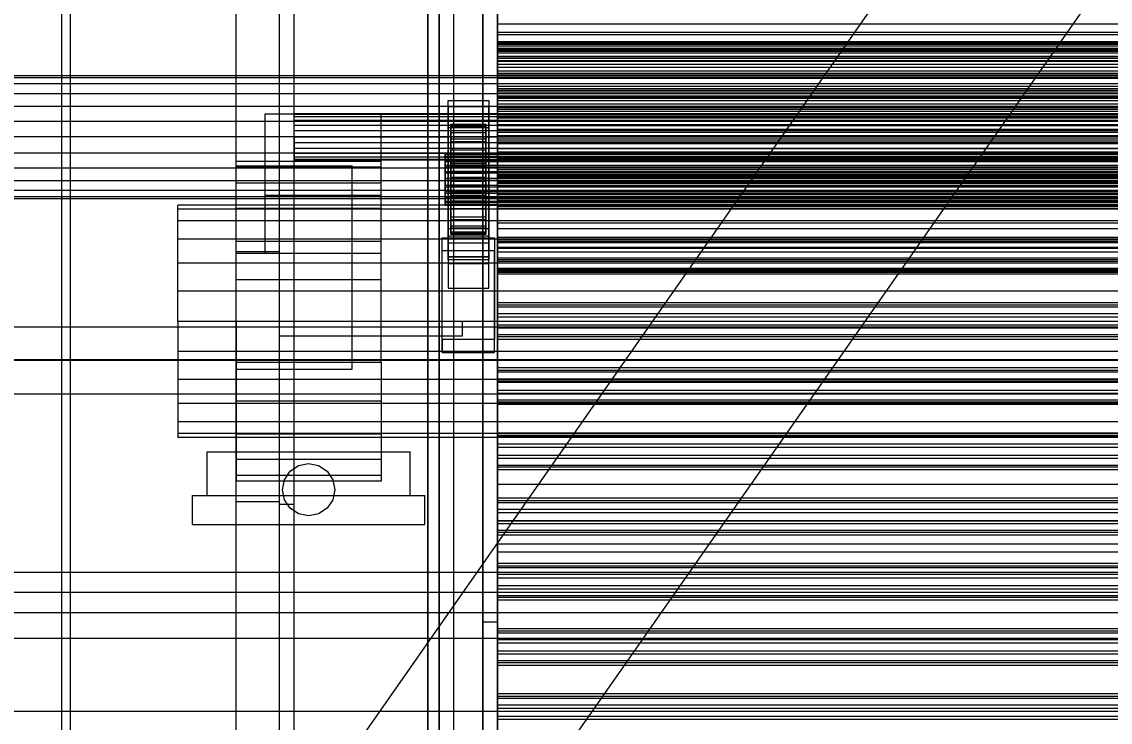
# Model space of a CAD drawing. Header units: millimetres. Extents: x -1970 to 59977, y -50268 to 6837.
# Drawn here: x -1413.8 to -1039, y -33651.6 to -33410.3 of the extents above; entities that cross this region are included whole.
import ezdxf

# ---------------------------------------------------------------- set-up
doc = ezdxf.new("R2010")
doc.units = ezdxf.units.MM
for name, color, linetype, lineweight in [('COTAS_O', 1, 'Continuous', 0), ('frontal_C03', 7, 'Continuous', 0), ('frontal_mezcladora', 7, 'Continuous', 0), ('frontal_secador', 7, 'Continuous', 0), ('frontal_tolva', 7, 'Continuous', 0)]:
    doc.layers.add(name, color=color, linetype=linetype, lineweight=lineweight)
doc.dimstyles.new('R19_100', dxfattribs={"dimtxt": 250, "dimasz": 150, "dimexe": 150, "dimexo": 80, "dimgap": 100, "dimtad": 1, "dimtih": 1, "dimtoh": 1, "dimdsep": 46, "dimcen": 0.09, "dimadec": 0, "dimazin": 0, "dimtfac": 1, "dimtdec": 4, "dimtofl": 0, "dimtmove": 0, "dimatfit": 3, "dimfxl": 1, "dimtolj": 1, "dimtzin": 0, "dimarcsym": 0})

# ---------------------------------------------------------------- blocks, each defined once
blk = doc.blocks.new('*D38')
at = {"layer": 'COTAS_O', "color": 0, "lineweight": -2, "transparency": 16777216}
for p, q in [((-1645, -31700), (-875, -31700)), ((-1025, -34250), (-1025, -31850)), ((-1645, -34400), (-875, -34400))]:
    blk.add_line(p, q, dxfattribs=at)
at = {"layer": 'COTAS_O', "color": 0, "transparency": 16777216}
for points in [[(-1050, -31850), (-1000, -31850), (-1025, -31700)], [(-1050, -34250), (-1000, -34250), (-1025, -34400)]]:
    blk.add_solid(points, dxfattribs=at)
at = {"layer": 'Defpoints', "color": 0, "transparency": 16777216}
for p in [(-1725, -31700), (-1025, -31700), (-1725, -34400)]:
    blk.add_point(p, dxfattribs=at)
blk = doc.blocks.new('*D39')
at = {"layer": 'COTAS_O', "color": 0, "lineweight": -2, "transparency": 16777216}
for p, q in [((-1725, -34320), (-1725, -33550)), ((1725, -34320), (1725, -33550)), ((-1575, -33700), (1575, -33700))]:
    blk.add_line(p, q, dxfattribs=at)
at = {"layer": 'COTAS_O', "color": 0, "transparency": 16777216}
for points in [[(-1575, -33675), (-1575, -33725), (-1725, -33700)], [(1575, -33675), (1575, -33725), (1725, -33700)]]:
    blk.add_solid(points, dxfattribs=at)
at = {"layer": 'Defpoints', "color": 0, "transparency": 16777216}
for p in [(1725, -33700), (-1725, -34400), (1725, -34400)]:
    blk.add_point(p, dxfattribs=at)
blk = doc.blocks.new('*D46')
at = {"layer": 'COTAS_O', "color": 0, "lineweight": -2, "transparency": 16777216}
for p, q in [((-1320, -33000), (-550, -33000)), ((-700, -35850), (-700, -33150)), ((-1320, -36000), (-550, -36000))]:
    blk.add_line(p, q, dxfattribs=at)
at = {"layer": 'COTAS_O', "color": 0, "transparency": 16777216}
for points in [[(-725, -33150), (-675, -33150), (-700, -33000)], [(-725, -35850), (-675, -35850), (-700, -36000)]]:
    blk.add_solid(points, dxfattribs=at)
at = {"layer": 'Defpoints', "color": 0, "transparency": 16777216}
for p in [(-1400, -33000), (-700, -33000), (-1400, -36000)]:
    blk.add_point(p, dxfattribs=at)

msp = doc.modelspace()

# ---------------------------------------------------------------- linework, layer by layer
at = {"layer": 'frontal_C03'}
for p, q in [((-1274, -34875.113), (-1274, -32314.944)), ((-1270, -32314.944), (-1270, -34875.113)), ((-1270, -34879.011), (-1270, -32318.841)), ((-1274, -32441.623), (-1274, -35001.792)), ((-1270, -35001.792), (-1270, -32441.623)), ((-1250, -33418.78), (-1250, -33417.245)), ((-1250, -33417.245), (-1250, -33418.126)), ((1250, -33417.245), (-1250, -33417.245)), ((-1250, -33418.126), (-1250, -33421.087)), ((1250, -33418.126), (-1250, -33418.126)), ((-1250, -33422.145), (-1250, -33418.78)), ((1250, -33418.78), (-1250, -33418.78)), ((-1250, -33421.087), (-1250, -33424.997)), ((1250, -33421.087), (-1250, -33421.087)), ((-1250, -33426.054), (-1250, -33422.145)), ((-1250, -33422.145), (1250, -33422.145)), ((-1250, -33424.997), (-1250, -33428.361)), ((1250, -33424.997), (-1250, -33424.997)), ((-1250, -33429.015), (-1250, -33426.054)), ((1250, -33426.054), (-1250, -33426.054)), ((-1250, -33428.361), (-1250, -33429.896)), ((1250, -33428.361), (-1250, -33428.361)), ((-1250, -33429.896), (-1250, -33429.015)), ((1250, -33429.015), (-1250, -33429.015)), ((1250, -33429.896), (-1250, -33429.896)), ((-1250, -33433.359), (-1250, -33432.562)), ((-1250, -33432.562), (-1250, -33433.944)), ((-1250, -33432.562), (1250, -33432.562)), ((-1250, -33436.282), (-1250, -33433.359)), ((-1250, -33433.359), (1250, -33433.359)), ((-1250, -33433.944), (-1250, -33437.411)), ((-1250, -33433.944), (1250, -33433.944)), ((-1267, -33439.659), (-1267, -33437.413)), ((-1267, -33437.413), (-1253, -33437.413)), ((-1267, -33484.187), (-1267, -33437.413)), ((-1253, -33439.659), (-1267, -33439.659)), ((-1267, -33439.659), (-1267, -33486.433)), ((-1253, -33437.413), (-1253, -33439.659)), ((-1253, -33437.413), (-1253, -33484.187)), ((-1253, -33486.433), (-1253, -33439.659)), ((-1250, -33441.13), (-1250, -33436.282)), ((-1250, -33436.282), (1250, -33436.282)), ((-1250, -33437.411), (-1250, -33442.727)), ((-1250, -33437.411), (1250, -33437.411)), ((-1250, -33441.237), (-1250, -33439.703)), ((-1250, -33439.703), (-1250, -33440.584)), ((1250, -33439.703), (-1250, -33439.703)), ((-1250, -33440.584), (-1250, -33443.545)), ((1250, -33440.584), (-1250, -33440.584)), ((-1250, -33447.574), (-1250, -33441.13)), ((-1250, -33441.13), (1250, -33441.13)), ((-1250, -33444.602), (-1250, -33441.237)), ((1250, -33441.237), (-1250, -33441.237)), ((-1250, -33442.727), (-1250, -33449.53)), ((-1250, -33442.727), (1250, -33442.727)), ((-1267, -33446.846), (-1267, -33444.6)), ((-1267, -33444.6), (-1253, -33444.6)), ((-1267, -33491.374), (-1267, -33444.6)), ((-1253, -33446.846), (-1267, -33446.846)), ((-1267, -33446.846), (-1267, -33493.62)), ((-1266, -33455.548), (-1266, -33445.554)), ((-1266, -33445.554), (-1266, -33446.374)), ((-1266, -33445.554), (-1254, -33445.554)), ((-1266, -33446.027), (-1266, -33445.554)), ((-1266, -33455.772), (-1266, -33446.027)), ((-1266, -33446.027), (-1254, -33446.027)), ((-1266, -33447.763), (-1266, -33446.027)), ((-1266, -33455.936), (-1266, -33446.374)), ((-1266, -33446.374), (-1266, -33448.433)), ((-1266, -33446.374), (-1254, -33446.374)), ((-1254, -33446.374), (-1254, -33445.554)), ((-1254, -33445.554), (-1254, -33455.548)), ((-1254, -33445.554), (-1254, -33446.027)), ((-1254, -33446.027), (-1254, -33455.772)), ((-1254, -33446.027), (-1254, -33447.763)), ((-1254, -33448.433), (-1254, -33446.374)), ((-1254, -33446.374), (-1254, -33455.936)), ((-1253, -33444.6), (-1253, -33446.846)), ((-1253, -33444.6), (-1253, -33491.374)), ((-1253, -33493.62), (-1253, -33446.846)), ((-1250, -33443.545), (-1250, -33447.454)), ((1250, -33443.545), (-1250, -33443.545)), ((-1250, -33448.512), (-1250, -33444.602)), ((-1250, -33444.602), (1250, -33444.602)), ((-1266, -33456.594), (-1266, -33447.763)), ((-1266, -33447.763), (-1254, -33447.763)), ((-1266, -33450.641), (-1266, -33447.763)), ((-1266, -33456.911), (-1266, -33448.433)), ((-1266, -33448.433), (-1266, -33451.589)), ((-1266, -33448.433), (-1254, -33448.433)), ((-1266, -33457.957), (-1266, -33450.641)), ((-1266, -33450.641), (-1254, -33450.641)), ((-1266, -33454.467), (-1266, -33450.641)), ((-1254, -33447.763), (-1254, -33456.594)), ((-1254, -33447.763), (-1254, -33450.641)), ((-1254, -33451.589), (-1254, -33448.433)), ((-1254, -33448.433), (-1254, -33456.911)), ((-1254, -33450.641), (-1254, -33457.957)), ((-1254, -33450.641), (-1254, -33454.467)), ((-1250, -33447.454), (-1250, -33450.819)), ((1250, -33447.454), (-1250, -33447.454)), ((-1250, -33455.174), (-1250, -33447.574)), ((-1250, -33447.574), (1250, -33447.574)), ((-1250, -33451.473), (-1250, -33448.512)), ((1250, -33448.512), (-1250, -33448.512)), ((-1250, -33449.53), (-1250, -33457.356)), ((-1250, -33449.53), (1250, -33449.53)), ((-1250, -33450.819), (-1250, -33452.354)), ((1250, -33450.819), (-1250, -33450.819)), ((-1266, -33458.407), (-1266, -33451.589)), ((-1266, -33451.589), (-1266, -33455.629)), ((-1266, -33451.589), (-1254, -33451.589)), ((-1266, -33459.77), (-1266, -33454.467)), ((-1266, -33454.467), (-1254, -33454.467)), ((-1266, -33458.98), (-1266, -33454.467)), ((-1254, -33455.629), (-1254, -33451.589)), ((-1254, -33451.589), (-1254, -33458.407)), ((-1254, -33454.467), (-1254, -33459.77)), ((-1254, -33454.467), (-1254, -33458.98)), ((-1250, -33452.354), (-1250, -33451.473)), ((1250, -33451.473), (-1250, -33451.473)), ((1250, -33452.354), (-1250, -33452.354)), ((-1268, -33455.772), (-1268, -33455.548)), ((-1268, -33455.548), (-1268, -33455.936)), ((-1268, -33455.548), (1268, -33455.548)), ((-1268, -33456.594), (-1268, -33455.772)), ((-1268, -33455.772), (1268, -33455.772)), ((-1268, -33455.936), (-1268, -33456.911)), ((-1268, -33455.936), (1268, -33455.936)), ((-1268, -33457.957), (-1268, -33456.594)), ((-1268, -33456.594), (1268, -33456.594)), ((-1268, -33456.911), (-1268, -33458.407)), ((-1268, -33456.911), (1268, -33456.911)), ((-1268, -33459.77), (-1268, -33457.957)), ((-1268, -33457.957), (1268, -33457.957)), ((-1266, -33455.936), (-1266, -33455.548)), ((-1254, -33455.548), (-1266, -33455.548)), ((-1266, -33455.548), (-1266, -33455.772)), ((-1266, -33460.32), (-1266, -33455.629)), ((-1266, -33455.629), (-1266, -33460.275)), ((-1266, -33455.629), (-1254, -33455.629)), ((-1254, -33455.772), (-1266, -33455.772)), ((-1266, -33455.772), (-1266, -33456.594)), ((-1266, -33456.911), (-1266, -33455.936)), ((-1254, -33455.936), (-1266, -33455.936)), ((-1254, -33456.594), (-1266, -33456.594)), ((-1266, -33456.594), (-1266, -33457.957)), ((-1266, -33458.407), (-1266, -33456.911)), ((-1254, -33456.911), (-1266, -33456.911)), ((-1254, -33457.957), (-1266, -33457.957)), ((-1266, -33457.957), (-1266, -33459.77)), ((-1254, -33455.548), (-1254, -33455.936)), ((-1254, -33455.772), (-1254, -33455.548)), ((-1254, -33460.275), (-1254, -33455.629)), ((-1254, -33455.629), (-1254, -33460.32)), ((-1254, -33456.594), (-1254, -33455.772)), ((-1254, -33455.936), (-1254, -33456.911)), ((-1254, -33457.957), (-1254, -33456.594)), ((-1254, -33456.911), (-1254, -33458.407)), ((-1254, -33459.77), (-1254, -33457.957)), ((-1250, -33463.413), (-1250, -33455.174)), ((-1250, -33455.174), (1250, -33455.174)), ((-1250, -33457.356), (-1250, -33465.671)), ((1250, -33457.356), (-1250, -33457.356)), ((-1268, -33458.407), (-1268, -33460.32)), ((-1268, -33458.407), (1268, -33458.407)), ((-1268, -33461.907), (-1268, -33459.77)), ((-1268, -33459.77), (1268, -33459.77)), ((-1268, -33460.32), (-1268, -33462.521)), ((-1268, -33460.32), (1268, -33460.32)), ((-1268, -33464.224), (-1268, -33461.907)), ((-1268, -33461.907), (1268, -33461.907)), ((-1266, -33460.32), (-1266, -33458.407)), ((-1254, -33458.407), (-1266, -33458.407)), ((-1266, -33461.907), (-1266, -33458.98)), ((-1266, -33458.98), (-1254, -33458.98)), ((-1266, -33463.872), (-1266, -33458.98)), ((-1254, -33459.77), (-1266, -33459.77)), ((-1266, -33459.77), (-1266, -33461.907)), ((-1266, -33460.275), (-1266, -33462.521)), ((-1254, -33460.275), (-1266, -33460.275)), ((-1266, -33460.275), (-1266, -33465.212)), ((-1266, -33462.521), (-1266, -33460.32)), ((-1254, -33460.32), (-1266, -33460.32)), ((-1254, -33461.907), (-1266, -33461.907)), ((-1266, -33461.907), (-1266, -33464.224)), ((-1254, -33458.407), (-1254, -33460.32)), ((-1254, -33458.98), (-1254, -33461.907)), ((-1254, -33458.98), (-1254, -33463.872)), ((-1254, -33461.907), (-1254, -33459.77)), ((-1254, -33462.521), (-1254, -33460.275)), ((-1254, -33465.212), (-1254, -33460.275)), ((-1254, -33460.32), (-1254, -33462.521)), ((-1254, -33464.224), (-1254, -33461.907)), ((-1268, -33462.521), (-1268, -33464.86)), ((1268, -33462.521), (-1268, -33462.521)), ((-1268, -33466.563), (-1268, -33464.224)), ((-1268, -33464.224), (1268, -33464.224)), ((-1268, -33464.86), (-1268, -33467.177)), ((-1268, -33464.86), (1268, -33464.86)), ((-1266, -33462.521), (-1254, -33462.521)), ((-1266, -33464.86), (-1266, -33462.521)), ((-1266, -33464.224), (-1266, -33463.872)), ((-1266, -33463.872), (-1254, -33463.872)), ((-1266, -33468.809), (-1266, -33463.872)), ((-1254, -33464.224), (-1266, -33464.224)), ((-1266, -33464.224), (-1266, -33466.563)), ((-1266, -33467.177), (-1266, -33464.86)), ((-1266, -33464.86), (-1266, -33465.212)), ((-1254, -33464.86), (-1266, -33464.86)), ((-1266, -33465.212), (-1266, -33470.104)), ((-1266, -33465.212), (-1254, -33465.212)), ((-1254, -33462.521), (-1254, -33464.86)), ((-1254, -33463.872), (-1254, -33464.224)), ((-1254, -33463.872), (-1254, -33468.809)), ((-1254, -33466.563), (-1254, -33464.224)), ((-1254, -33465.212), (-1254, -33464.86)), ((-1254, -33464.86), (-1254, -33467.177)), ((-1254, -33470.104), (-1254, -33465.212)), ((-1250, -33463.695), (-1250, -33462.16)), ((-1250, -33462.16), (-1250, -33463.042)), ((1250, -33462.16), (-1250, -33462.16)), ((-1250, -33463.042), (-1250, -33466.003)), ((1250, -33463.042), (-1250, -33463.042)), ((-1250, -33471.728), (-1250, -33463.413)), ((-1250, -33463.413), (1250, -33463.413)), ((-1250, -33467.06), (-1250, -33463.695)), ((1250, -33463.695), (-1250, -33463.695)), ((-1250, -33465.671), (-1250, -33473.91)), ((-1250, -33465.671), (1250, -33465.671)), ((-1268, -33468.764), (-1268, -33466.563)), ((-1268, -33466.563), (1268, -33466.563)), ((-1268, -33467.177), (-1268, -33469.314)), ((-1268, -33467.177), (1268, -33467.177)), ((-1268, -33470.677), (-1268, -33468.764)), ((-1268, -33468.764), (1268, -33468.764)), ((-1268, -33469.314), (-1268, -33471.127)), ((-1268, -33469.314), (1268, -33469.314)), ((-1266, -33466.563), (-1266, -33468.809)), ((-1254, -33466.563), (-1266, -33466.563)), ((-1266, -33466.563), (-1266, -33468.764)), ((-1266, -33469.314), (-1266, -33467.177)), ((-1266, -33467.177), (-1266, -33470.104)), ((-1254, -33467.177), (-1266, -33467.177)), ((-1266, -33468.764), (-1266, -33473.456)), ((-1254, -33468.764), (-1266, -33468.764)), ((-1266, -33468.764), (-1266, -33470.677)), ((-1266, -33468.809), (-1254, -33468.809)), ((-1266, -33473.456), (-1266, -33468.809)), ((-1266, -33471.127), (-1266, -33469.314)), ((-1266, -33469.314), (-1266, -33474.617)), ((-1254, -33469.314), (-1266, -33469.314)), ((-1254, -33468.809), (-1254, -33466.563)), ((-1254, -33468.764), (-1254, -33466.563)), ((-1254, -33470.104), (-1254, -33467.177)), ((-1254, -33467.177), (-1254, -33469.314)), ((-1254, -33473.456), (-1254, -33468.764)), ((-1254, -33470.677), (-1254, -33468.764)), ((-1254, -33468.809), (-1254, -33473.456)), ((-1254, -33474.617), (-1254, -33469.314)), ((-1254, -33469.314), (-1254, -33471.127)), ((-1250, -33466.003), (-1250, -33469.912)), ((1250, -33466.003), (-1250, -33466.003)), ((-1250, -33470.969), (-1250, -33467.06)), ((-1250, -33467.06), (1250, -33467.06)), ((-1268, -33472.173), (-1268, -33470.677)), ((-1268, -33470.677), (1268, -33470.677)), ((-1268, -33471.127), (-1268, -33472.49)), ((-1268, -33471.127), (1268, -33471.127)), ((-1268, -33473.148), (-1268, -33472.173)), ((-1268, -33472.173), (1268, -33472.173)), ((-1268, -33472.49), (-1268, -33473.312)), ((-1268, -33472.49), (1268, -33472.49)), ((-1268, -33473.536), (-1268, -33473.148)), ((-1268, -33473.148), (1268, -33473.148)), ((-1268, -33473.312), (-1268, -33473.536)), ((-1268, -33473.312), (1268, -33473.312)), ((-1266, -33470.104), (-1266, -33474.617)), ((-1266, -33470.104), (-1254, -33470.104)), ((-1266, -33470.677), (-1266, -33477.495)), ((-1254, -33470.677), (-1266, -33470.677)), ((-1266, -33470.677), (-1266, -33472.173)), ((-1266, -33472.49), (-1266, -33471.127)), ((-1266, -33471.127), (-1266, -33478.443)), ((-1254, -33471.127), (-1266, -33471.127)), ((-1266, -33472.173), (-1266, -33480.651)), ((-1254, -33472.173), (-1266, -33472.173)), ((-1266, -33472.173), (-1266, -33473.148)), ((-1266, -33473.312), (-1266, -33472.49)), ((-1266, -33472.49), (-1266, -33481.321)), ((-1254, -33472.49), (-1266, -33472.49)), ((-1266, -33473.148), (-1266, -33482.71)), ((-1254, -33473.148), (-1266, -33473.148)), ((-1266, -33473.148), (-1266, -33473.536)), ((-1266, -33473.536), (-1266, -33473.312)), ((-1266, -33473.312), (-1266, -33483.057)), ((-1254, -33473.312), (-1266, -33473.312)), ((-1254, -33474.617), (-1254, -33470.104)), ((-1254, -33477.495), (-1254, -33470.677)), ((-1254, -33472.173), (-1254, -33470.677)), ((-1254, -33478.443), (-1254, -33471.127)), ((-1254, -33471.127), (-1254, -33472.49)), ((-1254, -33480.651), (-1254, -33472.173)), ((-1254, -33473.148), (-1254, -33472.173)), ((-1254, -33481.321), (-1254, -33472.49)), ((-1254, -33472.49), (-1254, -33473.312)), ((-1254, -33482.71), (-1254, -33473.148)), ((-1254, -33473.536), (-1254, -33473.148)), ((-1254, -33483.057), (-1254, -33473.312)), ((-1254, -33473.312), (-1254, -33473.536)), ((-1250, -33469.912), (-1250, -33473.277)), ((1250, -33469.912), (-1250, -33469.912)), ((-1250, -33473.93), (-1250, -33470.969)), ((1250, -33470.969), (-1250, -33470.969)), ((-1250, -33479.554), (-1250, -33471.728)), ((-1250, -33471.728), (1250, -33471.728)), ((-1250, -33473.277), (-1250, -33474.812)), ((1250, -33473.277), (-1250, -33473.277)), ((-1268, -33473.536), (1268, -33473.536)), ((-1266, -33473.456), (-1254, -33473.456)), ((-1266, -33477.495), (-1266, -33473.456)), ((-1266, -33473.536), (-1266, -33483.53)), ((-1254, -33473.536), (-1266, -33473.536)), ((-1266, -33474.617), (-1266, -33478.443)), ((-1266, -33474.617), (-1254, -33474.617)), ((-1254, -33473.456), (-1254, -33477.495)), ((-1254, -33483.53), (-1254, -33473.536)), ((-1254, -33478.443), (-1254, -33474.617)), ((-1250, -33473.91), (-1250, -33481.51)), ((-1250, -33473.91), (1250, -33473.91)), ((-1250, -33474.812), (-1250, -33473.93)), ((1250, -33473.93), (-1250, -33473.93)), ((1250, -33474.812), (-1250, -33474.812)), ((-1266, -33477.495), (-1254, -33477.495)), ((-1266, -33480.651), (-1266, -33477.495)), ((-1266, -33478.443), (-1266, -33481.321)), ((-1266, -33478.443), (-1254, -33478.443)), ((-1266, -33480.651), (-1254, -33480.651)), ((-1266, -33482.71), (-1266, -33480.651)), ((-1254, -33477.495), (-1254, -33480.651)), ((-1254, -33481.321), (-1254, -33478.443)), ((-1254, -33480.651), (-1254, -33482.71)), ((-1250, -33486.357), (-1250, -33479.554)), ((-1250, -33479.554), (1250, -33479.554)), ((-1267, -33492.344), (-1267, -33481.565)), ((-1267, -33481.565), (-1253, -33481.565)), ((-1267, -33491.309), (-1267, -33481.565)), ((-1253, -33484.187), (-1267, -33484.187)), ((-1267, -33484.187), (-1267, -33486.433)), ((-1266, -33481.321), (-1266, -33483.057)), ((-1266, -33481.321), (-1254, -33481.321)), ((-1266, -33482.71), (-1254, -33482.71)), ((-1266, -33483.53), (-1266, -33482.71)), ((-1266, -33483.057), (-1266, -33483.53)), ((-1266, -33483.057), (-1254, -33483.057)), ((-1266, -33483.53), (-1254, -33483.53)), ((-1254, -33483.057), (-1254, -33481.321)), ((-1254, -33482.71), (-1254, -33483.53)), ((-1254, -33483.53), (-1254, -33483.057)), ((-1253, -33481.565), (-1253, -33492.344)), ((-1253, -33481.565), (-1253, -33491.309)), ((-1253, -33486.433), (-1253, -33484.187)), ((-1250, -33481.51), (-1250, -33487.954)), ((-1250, -33481.51), (1250, -33481.51)), ((-1250, -33486.153), (-1250, -33484.618)), ((-1250, -33484.618), (-1250, -33485.499)), ((1250, -33484.618), (-1250, -33484.618)), ((-1269, -33489.2), (-1269, -33484.709)), ((-1269, -33484.709), (-1251, -33484.709)), ((-1269, -33519.789), (-1269, -33484.709)), ((-1267, -33486.433), (-1253, -33486.433)), ((-1251, -33484.709), (-1251, -33489.2)), ((-1251, -33484.709), (-1251, -33519.789)), ((-1250, -33485.499), (-1250, -33488.46)), ((1250, -33485.499), (-1250, -33485.499)), ((-1250, -33489.517), (-1250, -33486.153)), ((1250, -33486.153), (-1250, -33486.153)), ((-1250, -33491.673), (-1250, -33486.357)), ((-1250, -33486.357), (1250, -33486.357)), ((-1250, -33487.954), (-1250, -33492.802)), ((-1250, -33487.954), (1250, -33487.954)), ((-1251, -33489.2), (-1269, -33489.2)), ((-1269, -33524.281), (-1269, -33489.2)), ((-1253, -33491.309), (-1267, -33491.309)), ((-1267, -33491.309), (-1267, -33502.089)), ((-1253, -33491.374), (-1267, -33491.374)), ((-1267, -33491.374), (-1267, -33493.62)), ((-1253, -33502.089), (-1253, -33491.309)), ((-1253, -33493.62), (-1253, -33491.374)), ((-1251, -33524.281), (-1251, -33489.2)), ((-1250, -33488.46), (-1250, -33492.37)), ((1250, -33488.46), (-1250, -33488.46)), ((-1250, -33493.427), (-1250, -33489.517)), ((-1250, -33489.517), (1250, -33489.517)), ((-1250, -33495.14), (-1250, -33491.673)), ((-1250, -33491.673), (1250, -33491.673)), ((-1253, -33492.344), (-1267, -33492.344)), ((-1267, -33492.344), (-1267, -33502.089)), ((-1267, -33493.62), (-1253, -33493.62)), ((-1253, -33502.089), (-1253, -33492.344)), ((-1250, -33492.37), (-1250, -33495.734)), ((1250, -33492.37), (-1250, -33492.37)), ((-1250, -33492.802), (-1250, -33495.725)), ((-1250, -33492.802), (1250, -33492.802)), ((-1250, -33496.388), (-1250, -33493.427)), ((1250, -33493.427), (-1250, -33493.427)), ((-1250, -33496.522), (-1250, -33495.14)), ((-1250, -33495.14), (1250, -33495.14)), ((-1250, -33495.725), (-1250, -33496.522)), ((-1250, -33495.725), (1250, -33495.725)), ((-1250, -33495.734), (-1250, -33497.269)), ((1250, -33495.734), (-1250, -33495.734)), ((-1250, -33497.269), (-1250, -33496.388)), ((1250, -33496.388), (-1250, -33496.388)), ((-1250, -33496.522), (1250, -33496.522)), ((1250, -33497.269), (-1250, -33497.269)), ((-1267, -33502.089), (-1253, -33502.089)), ((-1250, -33508.61), (-1250, -33507.076)), ((-1250, -33507.076), (-1250, -33507.957)), ((1250, -33507.076), (-1250, -33507.076)), ((-1250, -33507.957), (-1250, -33510.918)), ((1250, -33507.957), (-1250, -33507.957)), ((-1250, -33511.975), (-1250, -33508.61)), ((1250, -33508.61), (-1250, -33508.61)), ((-1250, -33510.918), (-1250, -33514.827)), ((1250, -33510.918), (-1250, -33510.918)), ((-1250, -33515.885), (-1250, -33511.975)), ((-1250, -33511.975), (1250, -33511.975)), ((-1500, -33515.356), (1500, -33515.356)), ((-1250, -33514.827), (-1250, -33518.192)), ((1250, -33514.827), (-1250, -33514.827)), ((-1250, -33518.845), (-1250, -33515.885)), ((1250, -33515.885), (-1250, -33515.885)), ((-1250, -33518.192), (-1250, -33519.727)), ((1250, -33518.192), (-1250, -33518.192)), ((-1251, -33519.789), (-1269, -33519.789)), ((-1269, -33519.789), (-1269, -33524.281)), ((-1251, -33524.281), (-1251, -33519.789)), ((-1250, -33519.727), (-1250, -33518.845)), ((1250, -33518.845), (-1250, -33518.845)), ((1250, -33519.727), (-1250, -33519.727)), ((-1269, -33524.281), (-1251, -33524.281)), ((1500, -33526.765), (-1500, -33526.765)), ((1500, -33527.05), (-1500, -33527.05)), ((-1250, -33531.068), (-1250, -33529.533)), ((-1250, -33529.533), (-1250, -33530.415)), ((1250, -33529.533), (-1250, -33529.533)), ((-1250, -33530.415), (-1250, -33533.375)), ((1250, -33530.415), (-1250, -33530.415)), ((-1250, -33534.433), (-1250, -33531.068)), ((1250, -33531.068), (-1250, -33531.068)), ((-1250, -33533.375), (-1250, -33537.285)), ((1250, -33533.375), (-1250, -33533.375)), ((-1250, -33538.342), (-1250, -33534.433)), ((-1250, -33534.433), (1250, -33534.433)), ((-1500, -33538.458), (1500, -33538.458)), ((-1250, -33537.285), (-1250, -33540.65)), ((1250, -33537.285), (-1250, -33537.285)), ((-1250, -33541.303), (-1250, -33538.342)), ((1250, -33538.342), (-1250, -33538.342)), ((-1250, -33540.65), (-1250, -33542.184)), ((1250, -33540.65), (-1250, -33540.65)), ((-1250, -33542.184), (-1250, -33541.303)), ((1250, -33541.303), (-1250, -33541.303)), ((1250, -33542.184), (-1250, -33542.184)), ((-1250, -33553.526), (-1250, -33551.991)), ((-1250, -33551.991), (-1250, -33552.872)), ((1250, -33551.991), (-1250, -33551.991)), ((-1250, -33552.872), (-1250, -33555.833)), ((1250, -33552.872), (-1250, -33552.872)), ((-1250, -33556.89), (-1250, -33553.526)), ((1250, -33553.526), (-1250, -33553.526)), ((-1250, -33555.833), (-1250, -33559.742)), ((1250, -33555.833), (-1250, -33555.833)), ((-1250, -33560.8), (-1250, -33556.89)), ((-1250, -33556.89), (1250, -33556.89)), ((-1250, -33559.742), (-1250, -33563.107)), ((1250, -33559.742), (-1250, -33559.742)), ((-1250, -33563.761), (-1250, -33560.8)), ((1250, -33560.8), (-1250, -33560.8)), ((-1250, -33563.107), (-1250, -33564.642)), ((1250, -33563.107), (-1250, -33563.107)), ((-1250, -33564.642), (-1250, -33563.761)), ((1250, -33563.761), (-1250, -33563.761)), ((1250, -33564.642), (-1250, -33564.642)), ((-1250, -33575.983), (-1250, -33574.448)), ((-1250, -33574.448), (-1250, -33575.33)), ((1250, -33574.448), (-1250, -33574.448)), ((-1250, -33575.33), (-1250, -33578.291)), ((1250, -33575.33), (-1250, -33575.33)), ((-1250, -33579.348), (-1250, -33575.983)), ((1250, -33575.983), (-1250, -33575.983)), ((-1250, -33578.291), (-1250, -33582.2)), ((1250, -33578.291), (-1250, -33578.291)), ((-1250, -33583.257), (-1250, -33579.348)), ((-1250, -33579.348), (1250, -33579.348)), ((-1250, -33582.2), (-1250, -33585.565)), ((1250, -33582.2), (-1250, -33582.2)), ((-1250, -33586.218), (-1250, -33583.257)), ((1250, -33583.257), (-1250, -33583.257)), ((-1250, -33585.565), (-1250, -33587.1)), ((1250, -33585.565), (-1250, -33585.565)), ((-1250, -33587.1), (-1250, -33586.218)), ((1250, -33586.218), (-1250, -33586.218)), ((1250, -33587.1), (-1250, -33587.1)), ((-1250, -33598.441), (-1250, -33596.906)), ((-1250, -33596.906), (-1250, -33597.787)), ((1250, -33596.906), (-1250, -33596.906)), ((-1250, -33597.787), (-1250, -33600.748)), ((1250, -33597.787), (-1250, -33597.787)), ((-1250, -33601.806), (-1250, -33598.441)), ((1250, -33598.441), (-1250, -33598.441)), ((-1250, -33600.748), (-1250, -33604.658)), ((1250, -33600.748), (-1250, -33600.748)), ((-1250, -33605.715), (-1250, -33601.806)), ((-1250, -33601.806), (1250, -33601.806)), ((-1250, -33604.658), (-1250, -33608.022)), ((1250, -33604.658), (-1250, -33604.658)), ((-1250, -33608.676), (-1250, -33605.715)), ((1250, -33605.715), (-1250, -33605.715)), ((-1250, -33608.022), (-1250, -33609.557)), ((1250, -33608.022), (-1250, -33608.022)), ((-1250, -33609.557), (-1250, -33608.676)), ((1250, -33608.676), (-1250, -33608.676)), ((1250, -33609.557), (-1250, -33609.557)), ((-1500, -33613.77), (1500, -33613.77)), ((-1250, -33620.898), (-1250, -33619.364)), ((-1250, -33619.364), (-1250, -33620.245)), ((1250, -33619.364), (-1250, -33619.364)), ((1500, -33622.753), (-1500, -33622.753)), ((-1250, -33620.245), (-1250, -33623.206)), ((1250, -33620.245), (-1250, -33620.245)), ((-1250, -33624.263), (-1250, -33620.898)), ((1250, -33620.898), (-1250, -33620.898)), ((-1250, -33623.206), (-1250, -33627.115)), ((1250, -33623.206), (-1250, -33623.206)), ((-1250, -33628.173), (-1250, -33624.263)), ((-1250, -33624.263), (1250, -33624.263)), ((-1250, -33627.115), (-1250, -33630.48)), ((1250, -33627.115), (-1250, -33627.115)), ((-1250, -33631.134), (-1250, -33628.173)), ((1250, -33628.173), (-1250, -33628.173)), ((-1250, -33630.48), (-1250, -33632.015)), ((1250, -33630.48), (-1250, -33630.48)), ((-1250, -33632.015), (-1250, -33631.134)), ((1250, -33631.134), (-1250, -33631.134)), ((1250, -33632.015), (-1250, -33632.015)), ((-1250, -33643.356), (-1250, -33641.821)), ((-1250, -33641.821), (-1250, -33642.703)), ((1250, -33641.821), (-1250, -33641.821)), ((-1250, -33642.703), (-1250, -33645.664)), ((1250, -33642.703), (-1250, -33642.703)), ((-1250, -33646.721), (-1250, -33643.356)), ((1250, -33643.356), (-1250, -33643.356)), ((-1250, -33645.664), (-1250, -33649.573)), ((1250, -33645.664), (-1250, -33645.664)), ((1500, -33647.876), (-1500, -33647.876)), ((-1250, -33650.63), (-1250, -33646.721)), ((-1250, -33646.721), (1250, -33646.721)), ((-1250, -33649.573), (-1250, -33652.938)), ((1250, -33649.573), (-1250, -33649.573)), ((-1250, -33653.591), (-1250, -33650.63)), ((1250, -33650.63), (-1250, -33650.63))]:
    msp.add_line(p, q, dxfattribs=at)
at = {"layer": 'frontal_mezcladora'}
for p, q in [((-1450, -33428.8), (-160, -33428.8)), ((-1450, -33429.522), (-160, -33429.522)), ((-1450, -33431.64), (-160, -33431.64)), ((-1450, -33435.009), (-160, -33435.009)), ((-1450, -33439.4), (-160, -33439.4)), ((-1450, -33444.513), (-160, -33444.513)), ((-160, -33450), (-1450, -33450)), ((-1450, -33455.487), (-160, -33455.487)), ((-1450, -33460.6), (-160, -33460.6)), ((-1450, -33464.991), (-160, -33464.991)), ((-1450, -33468.36), (-160, -33468.36)), ((-1450, -33470.478), (-160, -33470.478)), ((-1450, -33471.2), (-160, -33471.2))]:
    msp.add_line(p, q, dxfattribs=at)
at = {"layer": 'frontal_secador'}
for p, q in [((-1400, -36000), (-1400, -33000)), ((-1340, -36000), (-1340, -33000)), ((-1400, -36000), (-1400, -33075)), ((-1400, -35590), (-1400, -33075)), ((-1400, -35940), (-1400, -33075)), ((-1400, -34650), (-1400, -33075)), ((-1397, -35940), (-1397, -33075)), ((-1325, -36000), (-1325, -33075)), ((-1325, -35590), (-1325, -33075)), ((-1325, -35980), (-1325, -33075)), ((-1320, -35980), (-1320, -33075)), ((-1270, -35980), (-1270, -33075)), ((-1265, -35980), (-1265, -33075)), ((-1400, -36000), (-1400, -33250)), ((-1255, -33617), (-1255, -33377)), ((-1255, -33377), (-1255, -33446)), ((-1250, -33377), (-1250, -33617)), ((-1250, -33446), (-1250, -33377)), ((-1250, -33406.659), (-1250, -33411)), ((-1250, -33414), (-1250, -33409.659)), ((-1250, -33411), (1250, -33411)), ((-1250, -33411), (-1250, -33414)), ((-1250, -33411), (-1250, -33414.728)), ((1250, -33414), (-1250, -33414)), ((-1250, -33417.728), (-1250, -33414)), ((-1250, -33414.728), (1250, -33414.728)), ((-1250, -33414.728), (-1250, -33417.728)), ((-1250, -33414.728), (-1250, -33417.588)), ((-1250, -33417.588), (1250, -33417.588)), ((-1250, -33417.588), (-1250, -33420.588)), ((-1250, -33417.588), (-1250, -33419.387)), ((-1250, -33419.918), (-1250, -33417.611)), ((1250, -33417.611), (-1250, -33417.611)), ((1250, -33417.728), (-1250, -33417.728)), ((-1250, -33420.588), (-1250, -33417.728)), ((-1250, -33419.387), (1250, -33419.387)), ((-1250, -33419.387), (-1250, -33422.387)), ((-1250, -33419.387), (-1250, -33420)), ((-1250, -33423.65), (-1250, -33419.918)), ((1250, -33419.918), (-1250, -33419.918)), ((-1250, -33420), (1250, -33420)), ((-1250, -33420), (-1250, -33423)), ((1250, -33420.588), (-1250, -33420.588)), ((-1250, -33422.387), (-1250, -33420.588)), ((1250, -33422.387), (-1250, -33422.387)), ((-1250, -33423), (-1250, -33422.387)), ((1250, -33423), (-1250, -33423)), ((-1250, -33423.65), (-1250, -33427.382)), ((-1250, -33423.65), (1250, -33423.65)), ((-1250, -33424), (-1250, -33436)), ((1250, -33424), (-1250, -33424)), ((-1250, -33428), (-1250, -33424)), ((-1250, -33427.382), (-1250, -33429.689)), ((1250, -33427.382), (-1250, -33427.382)), ((-1250, -33440), (-1250, -33428)), ((-1250, -33428), (1250, -33428)), ((1250, -33429.689), (-1250, -33429.689)), ((-1250, -33436.709), (-1250, -33434)), ((1250, -33434), (-1250, -33434)), ((-1250, -33434.545), (-1250, -33434)), ((-1250, -33436.144), (-1250, -33434.545)), ((1250, -33434.545), (-1250, -33434.545)), ((-1250, -33436), (-1250, -33676)), ((1250, -33436), (-1250, -33436)), ((-1250, -33442), (-1250, -33436)), ((-1250, -33436), (-1250, -33440)), ((-1250, -33438.686), (-1250, -33436.144)), ((1250, -33436.144), (-1250, -33436.144)), ((-1250, -33444.651), (-1250, -33436.709)), ((1250, -33436.709), (-1250, -33436.709)), ((-1250, -33442), (-1250, -33438.686)), ((1250, -33438.686), (-1250, -33438.686)), ((-1330, -33442), (-1290, -33442)), ((-1330, -33470), (-1330, -33442)), ((-1320, -33442.273), (-1320, -33442)), ((1320, -33442), (-1320, -33442)), ((-1320, -33443.072), (-1320, -33442.273)), ((1320, -33442.273), (-1320, -33442.273)), ((-1320, -33444.343), (-1320, -33443.072)), ((1320, -33443.072), (-1320, -33443.072)), ((-1290, -33470), (-1290, -33442)), ((1250, -33440), (-1250, -33440)), ((-1250, -33445.859), (-1250, -33442)), ((1250, -33442), (-1250, -33442)), ((-1250, -33442), (-1250, -33682)), ((-1250, -33446), (-1250, -33442)), ((-1320, -33446), (-1320, -33444.343)), ((1320, -33444.343), (-1320, -33444.343)), ((-1320, -33447.929), (-1320, -33446)), ((1320, -33446), (-1320, -33446)), ((-1255, -33446), (-1255, -33686)), ((-1250, -33446), (-1255, -33446)), ((-1250, -33457.285), (-1250, -33444.651)), ((1250, -33444.651), (-1250, -33444.651)), ((-1250, -33450), (-1250, -33445.859)), ((1250, -33445.859), (-1250, -33445.859)), ((-1250, -33686), (-1250, -33446)), ((-1250, -33446), (1250, -33446)), ((-1320, -33450), (-1320, -33447.929)), ((1320, -33447.929), (-1320, -33447.929)), ((-1320, -33450), (-1320, -33452.071)), ((-1320, -33450), (1320, -33450)), ((-1250, -33450), (-1250, -33454.141)), ((-1250, -33450), (1250, -33450)), ((-1320, -33452.071), (-1320, -33454)), ((1320, -33452.071), (-1320, -33452.071)), ((-1320, -33454), (-1320, -33455.657)), ((1320, -33454), (-1320, -33454)), ((-1250, -33454.141), (-1250, -33458)), ((1250, -33454.141), (-1250, -33454.141)), ((-1320, -33455.657), (-1320, -33456.928)), ((1320, -33455.657), (-1320, -33455.657)), ((-1320, -33456.928), (-1320, -33457.727)), ((1320, -33456.928), (-1320, -33456.928)), ((-1320, -33457.727), (-1320, -33458)), ((1320, -33457.727), (-1320, -33457.727)), ((1320, -33458), (-1320, -33458)), ((-1250, -33473.75), (-1250, -33457.285)), ((1250, -33457.285), (-1250, -33457.285)), ((-1250, -33458), (-1250, -33461.314)), ((1250, -33458), (-1250, -33458)), ((-1340, -33460.374), (-1340, -33458.5)), ((-1290, -33458.5), (-1340, -33458.5)), ((-1340, -33460), (-1300, -33460)), ((-1340, -33490), (-1340, -33460)), ((-1340, -33465.869), (-1340, -33460.374)), ((-1290, -33460.374), (-1340, -33460.374)), ((-1300, -33490), (-1300, -33460)), ((-1290, -33460.374), (-1290, -33458.5)), ((-1290, -33465.869), (-1290, -33460.374)), ((-1250, -33461.314), (-1250, -33463.856)), ((1250, -33461.314), (-1250, -33461.314)), ((-1340, -33474.609), (-1340, -33465.869)), ((-1290, -33465.869), (-1340, -33465.869)), ((-1290, -33474.609), (-1290, -33465.869)), ((-1250, -33463.856), (-1250, -33465.455)), ((1250, -33463.856), (-1250, -33463.856)), ((-1250, -33465.455), (-1250, -33466)), ((1250, -33465.455), (-1250, -33465.455)), ((1250, -33466), (-1250, -33466)), ((-1330, -33470), (-1290, -33470)), ((-1330, -33490), (-1330, -33470)), ((-1290, -33490), (-1290, -33470)), ((-1360, -33474.863), (-1360, -33473.5)), ((1360, -33473.5), (-1360, -33473.5)), ((-1360, -33478.859), (-1360, -33474.863)), ((1360, -33474.863), (-1360, -33474.863)), ((-1340, -33486), (-1340, -33474.609)), ((-1290, -33474.609), (-1340, -33474.609)), ((-1290, -33486), (-1290, -33474.609)), ((-1250, -33492.924), (-1250, -33473.75)), ((1250, -33473.75), (-1250, -33473.75)), ((-1360, -33485.216), (-1360, -33478.859)), ((1360, -33478.859), (-1360, -33478.859)), ((-1360, -33493.5), (-1360, -33485.216)), ((1360, -33485.216), (-1360, -33485.216)), ((-1340, -33499.265), (-1340, -33486)), ((-1290, -33486), (-1340, -33486)), ((-1290, -33499.265), (-1290, -33486)), ((-1340, -33489.5), (-1325, -33489.5)), ((-1340, -33575.5), (-1340, -33489.5)), ((-1340, -33490), (-1300, -33490)), ((-1340, -33530), (-1340, -33490)), ((-1330, -33490), (-1290, -33490)), ((-1325, -33575.5), (-1325, -33489.5)), ((-1300, -33530), (-1300, -33490)), ((-1360, -33503.147), (-1360, -33493.5)), ((1360, -33493.5), (-1360, -33493.5)), ((-1250, -33513.5), (-1250, -33492.924)), ((1250, -33492.924), (-1250, -33492.924)), ((-1340, -33513.5), (-1340, -33499.265)), ((-1290, -33499.265), (-1340, -33499.265)), ((-1290, -33513.5), (-1290, -33499.265)), ((-1360, -33513.5), (-1360, -33503.147)), ((1360, -33503.147), (-1360, -33503.147)), ((-1360, -33513.5), (-1360, -33523.853)), ((-1360, -33513.5), (1360, -33513.5)), ((-1340, -33513.5), (-1340, -33527.735)), ((-1340, -33513.5), (-1290, -33513.5)), ((-1325, -33513.5), (-1320, -33513.5)), ((-1325, -33576.5), (-1325, -33513.5)), ((-1325, -33513.5), (-1262, -33513.5)), ((-1325, -33518.5), (-1325, -33513.5)), ((-1320, -33576.5), (-1320, -33513.5)), ((-1290, -33527.735), (-1290, -33513.5)), ((-1262, -33518.5), (-1262, -33513.5)), ((-1250, -33513.5), (-1250, -33534.076)), ((-1250, -33513.5), (1250, -33513.5)), ((-1325, -33518.5), (-1262, -33518.5)), ((-1360, -33523.853), (-1360, -33533.5)), ((1360, -33523.853), (-1360, -33523.853)), ((-1340, -33527.735), (-1340, -33541)), ((-1290, -33527.735), (-1340, -33527.735)), ((-1290, -33527.735), (-1290, -33541)), ((-1340, -33530), (-1300, -33530)), ((-1360, -33533.5), (-1360, -33541.784)), ((1360, -33533.5), (-1360, -33533.5)), ((-1250, -33534.076), (-1250, -33553.25)), ((1250, -33534.076), (-1250, -33534.076)), ((-1360, -33541.784), (-1360, -33548.141)), ((1360, -33541.784), (-1360, -33541.784)), ((-1340, -33541), (-1340, -33552.391)), ((-1290, -33541), (-1340, -33541)), ((-1290, -33541), (-1290, -33552.391)), ((-1360, -33548.141), (-1360, -33552.137)), ((1360, -33548.141), (-1360, -33548.141)), ((-1360, -33552.137), (-1360, -33553.5)), ((1360, -33552.137), (-1360, -33552.137)), ((1360, -33553.5), (-1360, -33553.5)), ((-1340, -33552.391), (-1340, -33561.131)), ((-1290, -33552.391), (-1340, -33552.391)), ((-1290, -33552.391), (-1290, -33561.131)), ((-1250, -33553.25), (-1250, -33569.715)), ((1250, -33553.25), (-1250, -33553.25)), ((-1350, -33558.5), (-1280, -33558.5)), ((-1350, -33573.5), (-1350, -33558.5)), ((-1280, -33573.5), (-1280, -33558.5)), ((-1340, -33561.131), (-1340, -33566.626)), ((-1290, -33561.131), (-1340, -33561.131)), ((-1321.364, -33565.136), (-1318.444, -33563.185)), ((-1318.444, -33563.185), (-1315, -33562.5)), ((-1315, -33562.5), (-1311.556, -33563.185)), ((-1311.556, -33563.185), (-1308.636, -33565.136)), ((-1290, -33561.131), (-1290, -33566.626)), ((-1340, -33566.626), (-1340, -33568.5)), ((-1290, -33566.626), (-1340, -33566.626)), ((-1323.315, -33568.056), (-1321.364, -33565.136)), ((-1308.636, -33565.136), (-1306.685, -33568.056)), ((-1290, -33566.626), (-1290, -33568.5)), ((-1290, -33568.5), (-1340, -33568.5)), ((-1324, -33571.5), (-1323.315, -33568.056)), ((-1306.685, -33568.056), (-1306, -33571.5)), ((-1250, -33569.715), (-1250, -33582.349)), ((1250, -33569.715), (-1250, -33569.715)), ((-1355, -33573.5), (-1275, -33573.5)), ((-1355, -33583.5), (-1355, -33573.5)), ((-1350, -33573.5), (-1280, -33573.5)), ((-1323.315, -33574.944), (-1324, -33571.5)), ((-1306, -33571.5), (-1306.685, -33574.944)), ((-1275, -33583.5), (-1275, -33573.5)), ((-1340, -33575.5), (-1325, -33575.5)), ((-1325, -33576.5), (-1320, -33576.5)), ((-1321.364, -33577.864), (-1323.315, -33574.944)), ((-1318.444, -33579.815), (-1321.364, -33577.864)), ((-1308.636, -33577.864), (-1311.556, -33579.815)), ((-1306.685, -33574.944), (-1308.636, -33577.864)), ((-1315, -33580.5), (-1318.444, -33579.815)), ((-1311.556, -33579.815), (-1315, -33580.5)), ((-1355, -33583.5), (-1275, -33583.5)), ((-1250, -33582.349), (-1250, -33590.291)), ((1250, -33582.349), (-1250, -33582.349)), ((-1250, -33590.291), (-1250, -33593)), ((1250, -33590.291), (-1250, -33590.291)), ((1250, -33593), (-1250, -33593)), ((-1255, -33686), (-1255, -33617)), ((-1255, -33617), (-1250, -33617)), ((-1250, -33617), (-1250, -33686))]:
    msp.add_line(p, q, dxfattribs=at)
at = {"layer": 'frontal_tolva'}
for p, q in [((-1769.584, -34332.806), (-722.584, -32835.806)), ((-1720.416, -34367.194), (-673.416, -32870.194)), ((1725, -33600), (-1725, -33600)), ((1725, -33606.849), (-1725, -33606.849))]:
    msp.add_line(p, q, dxfattribs=at)

# ---------------------------------------------------------------- dimensions: what is measured, and where the dimension line sits
at = {"layer": 'COTAS_O'}
for p1, p2, distance, picture, middle in [((-1725, -34400), (-1725, -31700), -700, '*D38', (-1025, -33050)), ((-1400, -36000), (-1400, -33000), -700, '*D46', (-700, -34500)), ((-1725, -34400), (1725, -34400), 700, '*D39', (0, -33700))]:
    dim = msp.add_aligned_dim(p1=p1, p2=p2, distance=distance, text='<> O', dimstyle='R19_100', dxfattribs=at)
    dim.commit()
    dim.dimension.update_dxf_attribs({"geometry": picture, "text_midpoint": middle})

doc.saveas('drawing.dxf')
